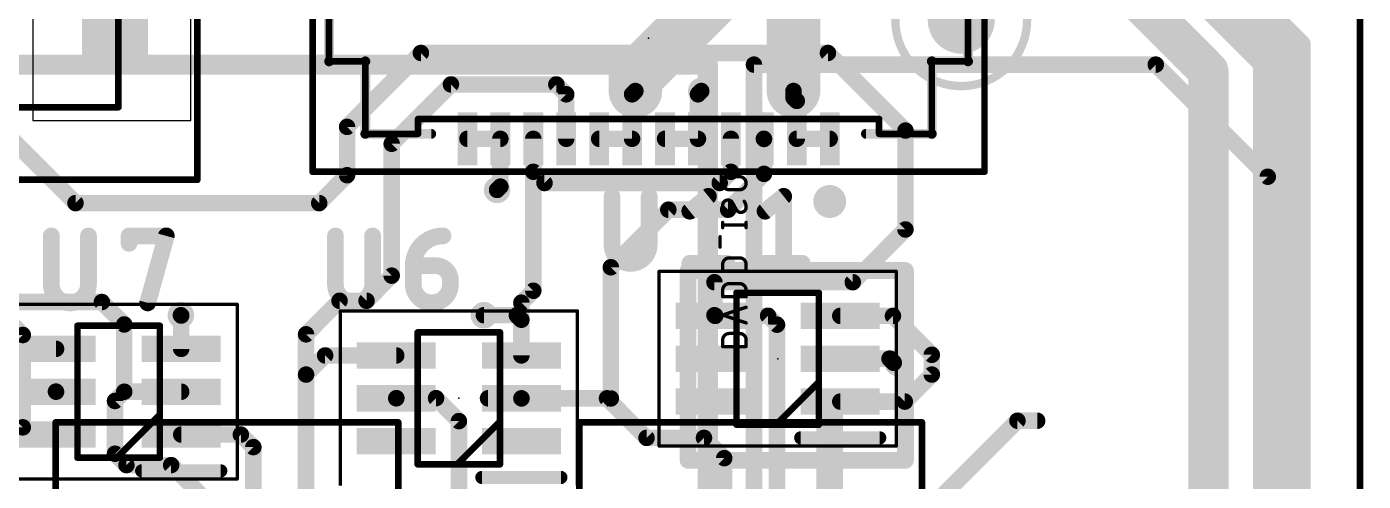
# Model space of a CAD drawing. Extents: x -4.1 to 63.7, y 1.1 to 51.7.
# Drawn here: x 19.76 to 40.05, y 27.48 to 34.37 of the extents above; entities that cross this region are included whole.
import ezdxf

# ---------------------------------------------------------------- set-up
doc = ezdxf.new("R2010")
doc.units = 0
for name, color, linetype in [('1', 12, 'CONTINUOUS'), ('15', 30, 'CONTINUOUS'), ('16', 132, 'CONTINUOUS'), ('18', 110, 'CONTINUOUS'), ('2', 41, 'CONTINUOUS'), ('20', 141, 'CONTINUOUS'), ('21', 253, 'CONTINUOUS'), ('23', 53, 'CONTINUOUS'), ('25', 253, 'CONTINUOUS'), ('26', 253, 'CONTINUOUS'), ('39', 12, 'CONTINUOUS'), ('42', 132, 'CONTINUOUS'), ('51', 253, 'CONTINUOUS')]:
    doc.layers.add(name, color=color, linetype=linetype)

# ---------------------------------------------------------------- blocks, each defined once
blk = doc.blocks.new('PIE')
at = {"const_width": 0.5}
blk.add_lwpolyline([(0, -0.25, 1), (0, 0.25, 1), (0, -0.25)], format="xyb", dxfattribs=at)
blk = doc.blocks.new('RECT')
blk.add_solid([(-0.5, -0.5), (0.5, -0.5), (-0.5, 0.5), (0.5, 0.5)])
blk = doc.blocks.new('ROUNDV')
at = {"const_width": 0.5}
blk.add_lwpolyline([(0, -0.25, 1), (0, 0.25, 1), (0, -0.25)], format="xyb", dxfattribs=at)

msp = doc.modelspace()

# ---------------------------------------------------------------- linework, layer by layer
at = {"layer": '1'}
for p, q in [((19.85, 36.004), (19.85, 32.954)), ((22.25, 32.954), (22.25, 35.154)), ((19.85, 32.954), (22.25, 32.954))]:
    msp.add_line(p, q, dxfattribs=at)
for points, const_width in [([(39.1, 34.1071), (34.3071, 38.9)], 0.3048), ([(38.6, 33.8), (34, 38.4)], 0.3048), ([(37.7, 33.7), (33.7, 37.7)], 0.6096), ([(24.623, 32.8562), (25.7438, 33.977)], 0.25), ([(25.7438, 33.977), (31.923, 33.977)], 0.25), ([(31.923, 33.977), (33.1, 32.8)], 0.25), ([(39.1, 14.8929), (39.1, 34.1071)], 0.3048), ([(37.7, 16.2), (37.7, 33.7)], 0.6096), ([(38.6, 15.2), (38.6, 33.8)], 0.3048), ([(26.2, 33.5), (25.3, 32.6)], 0.25), ([(27.8, 33.5), (26.2, 33.5)], 0.25), ([(27.95, 33.35), (27.8, 33.5)], 0.25), ([(28.95, 33.35), (29, 33.4)], 0.25), ([(29.95, 33.35), (30, 33.4)], 0.25), ([(31.4, 33.3), (31.4, 33.4)], 0.25), ([(18.9, 33.3), (20.5, 31.7)], 0.25), ([(27.95, 32.675), (27.95, 33.35)], 0.25), ([(28.95, 32.675), (28.95, 33.35)], 0.25), ([(29.95, 32.675), (29.95, 33.35)], 0.25), ([(31.45, 33.25), (31.4, 33.3)], 0.25), ([(31.45, 32.675), (31.45, 33.25)], 0.25), ([(24.623, 32.123), (24.623, 32.8562)], 0.25), ([(33.1, 32.8), (33.1, 31.3)], 0.25), ([(25.3, 32.6), (25.3, 30.6)], 0.25), ([(26.95, 32.675), (26.45, 32.675)], 0.25), ([(26.95, 32.675), (26.95, 31.95)], 0.25), ([(27.45, 32.675), (27.45, 32.175)], 0.25), ([(27.45, 32.675), (27.45, 30.371)], 0.25), ([(28.95, 32.675), (28.45, 32.675)], 0.25), ([(29.95, 32.675), (29.45, 32.675)], 0.25), ([(30.45, 32.675), (30.45, 32.175)], 0.25), ([(30.95, 32.675), (30.952, 32.673)], 0.25), ([(30.952, 32.673), (30.952, 32.1438)], 0.25), ([(31.95, 32.675), (31.45, 32.675)], 0.25), ([(27.6198, 32.0052), (27.45, 32.175)], 0.25), ([(30.45, 32.175), (30.2802, 32.0052)], 0.25), ([(30.952, 32.1438), (30.4082, 31.6)], 0.25), ([(24.2, 31.7), (24.623, 32.123)], 0.25), ([(26.95, 31.95), (26.9, 31.9)], 0.25), ([(30.2802, 32.0052), (27.6198, 32.0052)], 0.25), ([(20.5, 31.7), (24.2, 31.7)], 0.25), ([(29.5, 31.6), (28.627, 30.727)], 0.25), ([(30.4082, 31.6), (29.5, 31.6)], 0.25), ([(33.1, 31.3), (32.3, 30.5)], 0.25), ([(28.627, 30.727), (28.627, 28.738)], 0.25), ([(25.3, 30.6), (24.919, 30.219)], 0.25), ([(27.45, 30.371), (27.269, 30.19)], 0.25), ([(30.2, 30.5), (30.2, 30)], 0.25), ([(32.3, 30.5), (30.2, 30.5)], 0.25), ([(18.5, 30.2), (20.9, 30.2)], 0.25), ([(20.9, 30.2), (21.24, 29.86)], 0.25), ([(24.5085, 30.219), (24, 29.7105)], 0.25), ([(24.919, 30.219), (24.5085, 30.219)], 0.25), ([(27.269, 30.19), (27.269, 29.39)], 0.25), ([(22.105, 29.995), (22.1, 30)], 0.25), ([(22.105, 29.49), (22.105, 29.995)], 0.25), ([(26.7, 30), (27.2, 30)], 0.25), ([(27.269, 29.931), (27.2, 30)], 0.25), ([(27.269, 29.931), (27.269, 29.39)], 0.25), ([(30.21, 29.99), (30.2, 30)], 0.25), ([(30.21, 29.99), (30.212, 29.992)], 0.25), ([(31.0144, 29.992), (30.212, 29.992)], 0.25), ([(31.0144, 29.992), (31.15, 29.8564)], 0.25), ([(32.11, 29.99), (32.91, 29.99)], 0.25), ([(32.91, 29.99), (33.5, 29.4)], 0.25), ([(21.24, 29.86), (21.24, 28.84)], 0.25), ([(24, 29.7105), (24, 29.1)], 0.25), ([(31.15, 29.8564), (31.15, 26.9)], 0.25), ([(20.205, 29.49), (18.8, 29.49)], 0.25), ([(24.29, 29.39), (24, 29.1)], 0.25), ([(25.369, 29.39), (24.29, 29.39)], 0.25), ([(32.11, 29.34), (32.86, 29.34)], 0.254), ([(32.86, 29.34), (32.9205, 29.2795)], 0.254), ([(33.5, 29.4), (33.5, 29.1)], 0.25), ([(24, 29.1), (24, 26.9)], 0.25), ([(32.9205, 29.2795), (32.9795, 29.2795)], 0.254), ([(33.5, 29.1), (33.09, 28.69)], 0.25), ([(20.203, 28.842), (19.6006, 28.842)], 0.25), ([(20.205, 28.84), (20.203, 28.842)], 0.25), ([(21.24, 28.84), (21.1, 28.7)], 0.25), ([(21.1, 28.7), (21.1, 27.9)], 0.25), ([(22.105, 28.84), (21.24, 28.84)], 0.25), ([(25.369, 28.74), (25.371, 28.742)], 0.25), ([(25.371, 28.742), (25.9734, 28.742)], 0.25), ([(25.9734, 28.742), (26.321, 28.3944)], 0.25), ([(27.269, 28.74), (26.7626, 28.74)], 0.25), ([(27.269, 28.74), (27.271, 28.738)], 0.25), ([(27.269, 28.74), (28.569, 28.74)], 0.25), ([(28.627, 28.738), (27.271, 28.738)], 0.25), ([(29.169, 28.14), (28.569, 28.74)], 0.25), ([(31.95, 26.9), (31.95, 28.69)], 0.4064), ([(31.95, 28.69), (32.11, 28.69)], 0.4064), ([(33.09, 28.69), (32.11, 28.69)], 0.25), ([(26.321, 28.3944), (26.321, 27.1816)], 0.25), ([(33.1, 26.7), (34.8, 28.4)], 0.25), ([(34.8, 28.4), (35.1, 28.4)], 0.25), ([(22.105, 28.19), (23.01, 28.19)], 0.25), ([(23.01, 28.19), (23.2, 28)], 0.25), ([(30.0414, 28.14), (29.169, 28.14)], 0.25), ([(30.0414, 28.14), (30.349, 27.8324)], 0.25), ([(21.1, 27.9), (21.273, 27.727)], 0.25), ([(23.2, 28), (23.2, 26.9)], 0.25), ([(21.273, 27.727), (21.952, 27.727)], 0.25), ([(22.4, 27.279), (21.952, 27.727)], 0.25), ([(30.349, 27.8324), (30.349, 26.899)], 0.25)]:
    msp.add_lwpolyline(points, dxfattribs=dict(at, const_width=const_width))
for points, const_width in [([(25.7438, 34.0395, 1), (25.7438, 33.9145)], 0.125), ([(25.788, 33.9328, 1), (25.6996, 34.0212)], 0.125), ([(31.9672, 34.0212, 1), (31.8788, 33.9328)], 0.125), ([(31.923, 33.9145, 1), (31.923, 34.0395)], 0.125), ([(39.1762, 34.1071, 1), (39.0238, 34.1071)], 0.1524), ([(39.0461, 34.0532, 1), (39.1539, 34.161)], 0.1524), ([(37.8524, 33.7, 1), (37.5476, 33.7)], 0.3048), ([(37.5922, 33.5922, 1), (37.8078, 33.8078)], 0.3048), ([(38.6762, 33.8, 1), (38.5238, 33.8)], 0.1524), ([(38.5461, 33.7461, 1), (38.6539, 33.8539)], 0.1524), ([(26.2, 33.5625, 1), (26.2, 33.4375)], 0.125), ([(26.2442, 33.4558, 1), (26.1558, 33.5442)], 0.125), ([(27.8442, 33.5442, 1), (27.7558, 33.4558)], 0.125), ([(27.8, 33.4375, 1), (27.8, 33.5625)], 0.125), ([(29.0442, 33.3558, 1), (28.9558, 33.4442)], 0.125), ([(30.0442, 33.3558, 1), (29.9558, 33.4442)], 0.125), ([(31.4625, 33.4, 1), (31.3375, 33.4)], 0.125), ([(28.0125, 33.35, 1), (27.8875, 33.35)], 0.125), ([(27.9058, 33.3058, 1), (27.9942, 33.3942)], 0.125), ([(29.0125, 33.35, 1), (28.8875, 33.35)], 0.125), ([(28.9058, 33.3942, 1), (28.9942, 33.3058)], 0.125), ([(30.0125, 33.35, 1), (29.8875, 33.35)], 0.125), ([(29.9058, 33.3942, 1), (29.9942, 33.3058)], 0.125), ([(31.4442, 33.3442, 1), (31.3558, 33.2558)], 0.125), ([(31.3375, 33.3, 1), (31.4625, 33.3)], 0.125), ([(31.5125, 33.25, 1), (31.3875, 33.25)], 0.125), ([(31.4058, 33.2058, 1), (31.4942, 33.2942)], 0.125), ([(24.6855, 32.8562, 1), (24.5605, 32.8562)], 0.125), ([(24.5788, 32.9004, 1), (24.6672, 32.812)], 0.125), ([(33.1625, 32.8, 1), (33.0375, 32.8)], 0.125), ([(33.0558, 32.7558, 1), (33.1442, 32.8442)], 0.125), ([(25.3625, 32.6, 1), (25.2375, 32.6)], 0.125), ([(25.2558, 32.6442, 1), (25.3442, 32.5558)], 0.125), ([(26.45, 32.7375, 1), (26.45, 32.6125)], 0.125), ([(27.0125, 32.675, 1), (26.8875, 32.675)], 0.125), ([(26.95, 32.6125, 1), (26.95, 32.7375)], 0.125), ([(27.5125, 32.675, 1), (27.3875, 32.675)], 0.125), ([(27.5125, 32.675, 1), (27.3875, 32.675)], 0.125), ([(27.8875, 32.675, 1), (28.0125, 32.675)], 0.125), ([(28.45, 32.7375, 1), (28.45, 32.6125)], 0.125), ([(28.8875, 32.675, 1), (29.0125, 32.675)], 0.125), ([(28.95, 32.6125, 1), (28.95, 32.7375)], 0.125), ([(29.45, 32.7375, 1), (29.45, 32.6125)], 0.125), ([(29.8875, 32.675, 1), (30.0125, 32.675)], 0.125), ([(29.95, 32.6125, 1), (29.95, 32.7375)], 0.125), ([(30.5125, 32.675, 1), (30.3875, 32.675)], 0.125), ([(30.9942, 32.7192, 1), (30.9058, 32.6308)], 0.125), ([(31.0145, 32.673, 1), (30.8895, 32.673)], 0.125), ([(30.9078, 32.6288, 1), (30.9962, 32.7172)], 0.125), ([(31.45, 32.7375, 1), (31.45, 32.6125)], 0.125), ([(31.3875, 32.675, 1), (31.5125, 32.675)], 0.125), ([(31.95, 32.6125, 1), (31.95, 32.7375)], 0.125), ([(27.4942, 32.2192, 1), (27.4058, 32.1308)], 0.125), ([(30.4942, 32.1308, 1), (30.4058, 32.2192)], 0.125), ([(30.9962, 32.0996, 1), (30.9078, 32.188)], 0.125), ([(24.5605, 32.123, 1), (24.6855, 32.123)], 0.125), ([(24.6672, 32.0788, 1), (24.5788, 32.1672)], 0.125), ([(26.9942, 31.9058, 1), (26.9058, 31.9942)], 0.125), ([(27.3875, 32.175, 1), (27.5125, 32.175)], 0.125), ([(27.6198, 32.0677, 1), (27.6198, 31.9427)], 0.125), ([(27.5756, 31.961, 1), (27.664, 32.0494)], 0.125), ([(30.236, 32.0494, 1), (30.3244, 31.961)], 0.125), ([(30.2802, 31.9427, 1), (30.2802, 32.0677)], 0.125), ([(30.3875, 32.175, 1), (30.5125, 32.175)], 0.125), ([(30.8895, 32.1438, 1), (31.0145, 32.1438)], 0.125), ([(26.8558, 31.9442, 1), (26.9442, 31.8558)], 0.125), ([(26.8875, 31.95, 1), (27.0125, 31.95)], 0.125), ([(20.5, 31.7625, 1), (20.5, 31.6375)], 0.125), ([(20.4558, 31.6558, 1), (20.5442, 31.7442)], 0.125), ([(24.1558, 31.7442, 1), (24.2442, 31.6558)], 0.125), ([(24.2, 31.6375, 1), (24.2, 31.7625)], 0.125), ([(29.5, 31.6625, 1), (29.5, 31.5375)], 0.125), ([(29.5442, 31.5558, 1), (29.4558, 31.6442)], 0.125), ([(30.364, 31.6442, 1), (30.4524, 31.5558)], 0.125), ([(30.4082, 31.5375, 1), (30.4082, 31.6625)], 0.125), ([(33.0375, 31.3, 1), (33.1625, 31.3)], 0.125), ([(33.1442, 31.2558, 1), (33.0558, 31.3442)], 0.125), ([(28.6895, 30.727, 1), (28.5645, 30.727)], 0.125), ([(25.2375, 30.6, 1), (25.3625, 30.6)], 0.125), ([(25.3442, 30.5558, 1), (25.2558, 30.6442)], 0.125), ([(28.5828, 30.7712, 1), (28.6712, 30.6828)], 0.125), ([(27.4942, 30.3268, 1), (27.4058, 30.4152)], 0.125), ([(30.2625, 30.5, 1), (30.1375, 30.5)], 0.125), ([(30.2, 30.5625, 1), (30.2, 30.4375)], 0.125), ([(32.2558, 30.5442, 1), (32.3442, 30.4558)], 0.125), ([(32.3, 30.4375, 1), (32.3, 30.5625)], 0.125), ([(20.9442, 30.2442, 1), (20.8558, 30.1558)], 0.125), ([(20.9, 30.1375, 1), (20.9, 30.2625)], 0.125), ([(24.5085, 30.2815, 1), (24.5085, 30.1565)], 0.125), ([(24.5527, 30.1748, 1), (24.4643, 30.2632)], 0.125), ([(24.8748, 30.2632, 1), (24.9632, 30.1748)], 0.125), ([(24.919, 30.1565, 1), (24.919, 30.2815)], 0.125), ([(27.3315, 30.19, 1), (27.2065, 30.19)], 0.125), ([(27.2248, 30.2342, 1), (27.3132, 30.1458)], 0.125), ([(27.3875, 30.371, 1), (27.5125, 30.371)], 0.125), ([(22.1442, 30.0442, 1), (22.0558, 29.9558)], 0.125), ([(22.1675, 29.995, 1), (22.0425, 29.995)], 0.125), ([(22.0608, 29.9508, 1), (22.1492, 30.0392)], 0.125), ([(26.7, 30.0625, 1), (26.7, 29.9375)], 0.125), ([(27.2442, 30.0442, 1), (27.1558, 29.9558)], 0.125), ([(27.2, 29.9375, 1), (27.2, 30.0625)], 0.125), ([(27.3315, 29.931, 1), (27.2065, 29.931)], 0.125), ([(27.2248, 29.8868, 1), (27.3132, 29.9752)], 0.125), ([(30.2442, 30.0442, 1), (30.1558, 29.9558)], 0.125), ([(30.1375, 30, 1), (30.2625, 30)], 0.125), ([(30.1658, 30.0342, 1), (30.2542, 29.9458)], 0.125), ([(30.212, 30.0545, 1), (30.212, 29.9295)], 0.125), ([(30.1658, 29.9458, 1), (30.2542, 30.0342)], 0.125), ([(30.2562, 29.9478, 1), (30.1678, 30.0362)], 0.125), ([(31.0586, 30.0362, 1), (30.9702, 29.9478)], 0.125), ([(31.0144, 29.9295, 1), (31.0144, 30.0545)], 0.125), ([(32.11, 30.0525, 1), (32.11, 29.9275)], 0.125), ([(32.9542, 30.0342, 1), (32.8658, 29.9458)], 0.125), ([(32.91, 29.9275, 1), (32.91, 30.0525)], 0.125), ([(21.3025, 29.86, 1), (21.1775, 29.86)], 0.125), ([(21.1958, 29.8158, 1), (21.2842, 29.9042)], 0.125), ([(24.0625, 29.7105, 1), (23.9375, 29.7105)], 0.125), ([(31.2125, 29.8564, 1), (31.0875, 29.8564)], 0.125), ([(31.1058, 29.8122, 1), (31.1942, 29.9006)], 0.125), ([(23.9558, 29.7547, 1), (24.0442, 29.6663)], 0.125), ([(20.205, 29.4275, 1), (20.205, 29.5525)], 0.125), ([(22.0425, 29.49, 1), (22.1675, 29.49)], 0.125), ([(24.29, 29.4525, 1), (24.29, 29.3275)], 0.125), ([(24.3342, 29.3458, 1), (24.2458, 29.4342)], 0.125), ([(25.369, 29.3275, 1), (25.369, 29.4525)], 0.125), ([(27.2065, 29.39, 1), (27.3315, 29.39)], 0.125), ([(27.2065, 29.39, 1), (27.3315, 29.39)], 0.125), ([(32.11, 29.4035, 1), (32.11, 29.2765)], 0.127), ([(32.9049, 29.3849, 1), (32.8151, 29.2951)], 0.127), ([(32.86, 29.2765, 1), (32.86, 29.4035)], 0.127), ([(33.5625, 29.4, 1), (33.4375, 29.4)], 0.125), ([(33.4558, 29.3558, 1), (33.5442, 29.4442)], 0.125), ([(24.0625, 29.1, 1), (23.9375, 29.1)], 0.125), ([(32.9205, 29.343, 1), (32.9205, 29.216)], 0.127), ([(32.8756, 29.2346, 1), (32.9654, 29.3244)], 0.127), ([(32.9795, 29.216, 1), (32.9795, 29.343)], 0.127), ([(33.5442, 29.0558, 1), (33.4558, 29.1442)], 0.125), ([(23.9558, 29.1442, 1), (24.0442, 29.0558)], 0.125), ([(23.9375, 29.1, 1), (24.0625, 29.1)], 0.125), ([(33.4375, 29.1, 1), (33.5625, 29.1)], 0.125), ([(20.2472, 28.8862, 1), (20.1588, 28.7978)], 0.125), ([(20.1608, 28.7958, 1), (20.2492, 28.8842)], 0.125), ([(20.203, 28.7795, 1), (20.203, 28.9045)], 0.125), ([(21.1625, 28.7, 1), (21.0375, 28.7)], 0.125), ([(21.24, 28.9025, 1), (21.24, 28.7775)], 0.125), ([(21.1775, 28.84, 1), (21.3025, 28.84)], 0.125), ([(21.2842, 28.7958, 1), (21.1958, 28.8842)], 0.125), ([(22.105, 28.7775, 1), (22.105, 28.9025)], 0.125), ([(25.3248, 28.7842, 1), (25.4132, 28.6958)], 0.125), ([(25.371, 28.8045, 1), (25.371, 28.6795)], 0.125), ([(25.4152, 28.6978, 1), (25.3268, 28.7862)], 0.125), ([(26.0176, 28.7862, 1), (25.9292, 28.6978)], 0.125), ([(25.9734, 28.6795, 1), (25.9734, 28.8045)], 0.125), ([(26.7626, 28.8025, 1), (26.7626, 28.6775)], 0.125), ([(27.3132, 28.7842, 1), (27.2248, 28.6958)], 0.125), ([(27.269, 28.8025, 1), (27.269, 28.6775)], 0.125), ([(27.271, 28.8005, 1), (27.271, 28.6755)], 0.125), ([(27.2268, 28.6938, 1), (27.3152, 28.7822)], 0.125), ([(27.269, 28.6775, 1), (27.269, 28.8025)], 0.125), ([(28.6132, 28.7842, 1), (28.5248, 28.6958)], 0.125), ([(28.569, 28.6775, 1), (28.569, 28.8025)], 0.125), ([(28.627, 28.6755, 1), (28.627, 28.8005)], 0.125), ([(32.0516, 28.69, 1), (31.8484, 28.69)], 0.2032), ([(31.95, 28.7916, 1), (31.95, 28.5884)], 0.2032), ([(32.11, 28.7525, 1), (32.11, 28.6275)], 0.125), ([(32.11, 28.5884, 1), (32.11, 28.7916)], 0.2032), ([(33.09, 28.6275, 1), (33.09, 28.7525)], 0.125), ([(21.0558, 28.7442, 1), (21.1442, 28.6558)], 0.125), ([(28.5645, 28.738, 1), (28.6895, 28.738)], 0.125), ([(33.0458, 28.7342, 1), (33.1342, 28.6458)], 0.125), ([(26.3835, 28.3944, 1), (26.2585, 28.3944)], 0.125), ([(26.2768, 28.3502, 1), (26.3652, 28.4386)], 0.125), ([(34.8, 28.4625, 1), (34.8, 28.3375)], 0.125), ([(34.8442, 28.3558, 1), (34.7558, 28.4442)], 0.125), ([(35.1, 28.3375, 1), (35.1, 28.4625)], 0.125), ([(22.105, 28.2525, 1), (22.105, 28.1275)], 0.125), ([(23.0542, 28.2342, 1), (22.9658, 28.1458)], 0.125), ([(23.01, 28.1275, 1), (23.01, 28.2525)], 0.125), ([(29.169, 28.2025, 1), (29.169, 28.0775)], 0.125), ([(29.1248, 28.0958, 1), (29.2132, 28.1842)], 0.125), ([(30.0856, 28.1842, 1), (29.9972, 28.0958)], 0.125), ([(30.0414, 28.0775, 1), (30.0414, 28.2025)], 0.125), ([(21.1442, 27.9442, 1), (21.0558, 27.8558)], 0.125), ([(23.2625, 28, 1), (23.1375, 28)], 0.125), ([(23.1558, 27.9558, 1), (23.2442, 28.0442)], 0.125), ([(21.0375, 27.9, 1), (21.1625, 27.9)], 0.125), ([(21.273, 27.7895, 1), (21.273, 27.6645)], 0.125), ([(21.2288, 27.6828, 1), (21.3172, 27.7712)], 0.125), ([(21.9962, 27.7712, 1), (21.9078, 27.6828)], 0.125), ([(21.952, 27.6645, 1), (21.952, 27.7895)], 0.125), ([(30.4115, 27.8324, 1), (30.2865, 27.8324)], 0.125), ([(30.3048, 27.7882, 1), (30.3932, 27.8766)], 0.125)]:
    msp.add_lwpolyline(points, format="xyb", dxfattribs=dict(at, const_width=const_width))
at = {"layer": '15'}
for points, const_width in [([(4.3678, 33.8), (30.1, 33.8)], 0.3048), ([(30.1, 33.8), (30.1, 22)], 0.3048), ([(30.8, 22.1), (30.8, 33.8)], 0.25), ([(30.8, 33.8), (36.9, 33.8)], 0.25), ([(36.9, 33.8), (38.6, 32.1)], 0.25), ([(38.6, 32.1), (38.6, 25.8)], 0.25), ([(29.8, 30.6778), (33.1, 30.6778)], 0.254), ([(29.8, 27.8), (29.8, 30.6778)], 0.254), ([(33.1, 30.6778), (33.1, 27.8)], 0.254), ([(33.1, 27.8), (29.8, 27.8)], 0.254)]:
    msp.add_lwpolyline(points, dxfattribs=dict(at, const_width=const_width))
for points, const_width in [([(30.1762, 33.8, 1), (30.0238, 33.8)], 0.1524), ([(30.1, 33.7238, 1), (30.1, 33.8762)], 0.1524), ([(30.8625, 33.8, 1), (30.7375, 33.8)], 0.125), ([(30.8, 33.8625, 1), (30.8, 33.7375)], 0.125), ([(36.9442, 33.8442, 1), (36.8558, 33.7558)], 0.125), ([(36.9, 33.7375, 1), (36.9, 33.8625)], 0.125), ([(38.6625, 32.1, 1), (38.5375, 32.1)], 0.125), ([(38.5558, 32.0558, 1), (38.6442, 32.1442)], 0.125), ([(29.8, 30.7413, 1), (29.8, 30.6143)], 0.127), ([(29.8635, 30.6778, 1), (29.7365, 30.6778)], 0.127), ([(33.1635, 30.6778, 1), (33.0365, 30.6778)], 0.127), ([(33.1, 30.6143, 1), (33.1, 30.7413)], 0.127), ([(29.8, 27.8635, 1), (29.8, 27.7365)], 0.127), ([(29.7365, 27.8, 1), (29.8635, 27.8)], 0.127), ([(33.0365, 27.8, 1), (33.1635, 27.8)], 0.127), ([(33.1, 27.7365, 1), (33.1, 27.8635)], 0.127)]:
    msp.add_lwpolyline(points, format="xyb", dxfattribs=dict(at, const_width=const_width))
at = {"layer": '16'}
for points, const_width in [([(38.8, 33.9), (34.1, 38.6)], 0.8128), ([(29, 33.6), (30.3, 34.9)], 0.8128), ([(31.4, 34.9), (31.4, 33.4)], 0.8128), ([(38.8, 14.8), (38.8, 33.9)], 0.8128), ([(29, 33.4), (29, 33.6)], 0.8128), ([(19.7, 29.7), (18.6, 30.8)], 0.25), ([(19.7, 28.3), (19.7, 29.7)], 0.25), ([(18.9, 27.5), (19.7, 28.3)], 0.25)]:
    msp.add_lwpolyline(points, dxfattribs=dict(at, const_width=const_width))
for points, const_width in [([(39.0032, 33.9, 1), (38.5968, 33.9)], 0.4064), ([(38.6563, 33.7563, 1), (38.9437, 34.0437)], 0.4064), ([(29.2032, 33.6, 1), (28.7968, 33.6)], 0.4064), ([(28.8563, 33.7437, 1), (29.1437, 33.4563)], 0.4064), ([(28.7968, 33.4, 1), (29.2032, 33.4)], 0.4064), ([(31.1968, 33.4, 1), (31.6032, 33.4)], 0.4064), ([(19.7625, 29.7, 1), (19.6375, 29.7)], 0.125), ([(19.6558, 29.6558, 1), (19.7442, 29.7442)], 0.125), ([(19.7442, 28.2558, 1), (19.6558, 28.3442)], 0.125), ([(19.6375, 28.3, 1), (19.7625, 28.3)], 0.125)]:
    msp.add_lwpolyline(points, format="xyb", dxfattribs=dict(at, const_width=const_width))
at = {"layer": '2', "const_width": 0.25}
msp.add_lwpolyline([(38.5, 36), (38.5, 14.4)], dxfattribs=at)
at = {"layer": '20', "const_width": 0.1}
msp.add_lwpolyline([(40, 2.2), (40, 39.3)], dxfattribs=at)
at = {"layer": '21'}
for points, const_width in [([(24.35, 34.575), (24.35, 33.85)], 0.15), ([(34.05, 34.575), (34.05, 33.85)], 0.15), ([(24.9, 33.85), (24.35, 33.85)], 0.15), ([(24.9, 33.85), (24.9, 32.75)], 0.15), ([(34.05, 33.85), (33.5, 33.85)], 0.15), ([(33.5, 33.85), (33.5, 32.75)], 0.15), ([(25.9, 32.75), (24.9, 32.75)], 0.15), ([(33.5, 32.75), (32.5, 32.75)], 0.15), ([(32.71, 28.14), (31.51, 28.14)], 0.2), ([(22.705, 27.64), (21.505, 27.64)], 0.2), ([(27.869, 27.54), (26.669, 27.54)], 0.2)]:
    msp.add_lwpolyline(points, dxfattribs=dict(at, const_width=const_width))
for points, const_width in [([(24.35, 33.8875, 1), (24.35, 33.8125)], 0.075), ([(24.3125, 33.85, 1), (24.3875, 33.85)], 0.075), ([(24.9375, 33.85, 1), (24.8625, 33.85)], 0.075), ([(24.9, 33.8125, 1), (24.9, 33.8875)], 0.075), ([(33.5, 33.8875, 1), (33.5, 33.8125)], 0.075), ([(33.5375, 33.85, 1), (33.4625, 33.85)], 0.075), ([(34.0125, 33.85, 1), (34.0875, 33.85)], 0.075), ([(34.05, 33.8125, 1), (34.05, 33.8875)], 0.075), ([(24.9, 32.7875, 1), (24.9, 32.7125)], 0.075), ([(24.8625, 32.75, 1), (24.9375, 32.75)], 0.075), ([(25.9, 32.7125, 1), (25.9, 32.7875)], 0.075), ([(32.5, 32.7875, 1), (32.5, 32.7125)], 0.075), ([(33.4625, 32.75, 1), (33.5375, 32.75)], 0.075), ([(33.5, 32.7125, 1), (33.5, 32.7875)], 0.075), ([(31.95, 31.6, 1), (31.95, 31.85, 1), (31.95, 31.6)], 0.25), ([(31.51, 28.19, 1), (31.51, 28.09)], 0.1), ([(32.71, 28.09, 1), (32.71, 28.19)], 0.1), ([(21.505, 27.69, 1), (21.505, 27.59)], 0.1), ([(22.705, 27.59, 1), (22.705, 27.69)], 0.1), ([(26.669, 27.59, 1), (26.669, 27.49)], 0.1), ([(27.869, 27.49, 1), (27.869, 27.59)], 0.1)]:
    msp.add_lwpolyline(points, format="xyb", dxfattribs=dict(at, const_width=const_width))
at = {"layer": '23'}
for p in [(29.2, 34.2), (31.16, 29.34), (21.155, 28.84), (26.319, 28.74)]:
    msp.add_point(p, dxfattribs=at)
at = {"layer": '25', "const_width": 0.254}
for points in [[(28.6445, 31.803), (28.6445, 31.0692)], [(29.2089, 31.0692), (29.2089, 31.803)], [(29.8256, 31.5772), (30.1078, 31.803)], [(30.1078, 31.803), (30.1078, 30.787)], [(30.9686, 31.5772), (31.2508, 31.803)], [(31.2508, 31.803), (31.2508, 30.787)], [(20.1325, 31.203), (20.1325, 30.4692)], [(20.6969, 30.4692), (20.6969, 31.203)], [(21.3136, 31.0901), (21.3136, 31.203)], [(21.3136, 31.203), (21.878, 31.203)], [(21.878, 31.203), (21.5958, 30.187)], [(24.4465, 31.203), (24.4465, 30.4692)], [(25.0109, 30.4692), (25.0109, 31.203)], [(25.6276, 30.7514), (25.9662, 30.7514)], [(25.6276, 30.4692), (25.6276, 30.7514)], [(29.8256, 30.787), (30.39, 30.787)], [(30.9686, 30.787), (31.533, 30.787)], [(26.192, 30.5257), (26.192, 30.4692)]]:
    msp.add_lwpolyline(points, dxfattribs=at)
at = {"layer": '25'}
for points, const_width in [([(28.708, 31.803, 1), (28.581, 31.803)], 0.127), ([(29.2724, 31.803, 1), (29.1454, 31.803)], 0.127), ([(30.1713, 31.803, 1), (30.0443, 31.803)], 0.127), ([(30.1474, 31.7534, 1), (30.0681, 31.8526)], 0.127), ([(31.3143, 31.803, 1), (31.1873, 31.803)], 0.127), ([(31.2904, 31.7534, 1), (31.2111, 31.8526)], 0.127), ([(29.7859, 31.6268, 1), (29.8652, 31.5276)], 0.127), ([(30.9289, 31.6268, 1), (31.0082, 31.5276)], 0.127), ([(20.196, 31.203, 1), (20.069, 31.203)], 0.127), ([(20.7604, 31.203, 1), (20.6334, 31.203)], 0.127), ([(21.3771, 31.203, 1), (21.2501, 31.203)], 0.127), ([(21.3136, 31.2665, 1), (21.3136, 31.1395)], 0.127), ([(21.9392, 31.186, 1), (21.8168, 31.22)], 0.127), ([(21.878, 31.1395, 1), (21.878, 31.2665)], 0.127), ([(24.51, 31.203, 1), (24.383, 31.203)], 0.127), ([(25.0744, 31.203, 1), (24.9474, 31.203)], 0.127), ([(26.0791, 31.203, 0.4142), (25.6276, 30.7514)], 0.254), ([(26.0791, 31.1395, 1), (26.0791, 31.2665)], 0.127), ([(21.2501, 31.0901, 1), (21.3771, 31.0901)], 0.127), ([(28.6445, 31.0692, 1), (29.2089, 31.0692)], 0.254), ([(28.708, 31.0692, 1), (28.581, 31.0692)], 0.127), ([(28.581, 31.0692, 1), (28.708, 31.0692)], 0.127), ([(29.2724, 31.0692, 1), (29.1454, 31.0692)], 0.127), ([(29.1454, 31.0692, 1), (29.2724, 31.0692)], 0.127), ([(25.6276, 30.8149, 1), (25.6276, 30.6879)], 0.127), ([(25.6911, 30.7514, 1), (25.5641, 30.7514)], 0.127), ([(26.192, 30.5257, 0.4142), (25.9662, 30.7514)], 0.254), ([(25.9662, 30.8149, 1), (25.9662, 30.6879)], 0.127), ([(25.9662, 30.6879, 1), (25.9662, 30.8149)], 0.127), ([(29.8256, 30.8505, 1), (29.8256, 30.7235)], 0.127), ([(30.0443, 30.787, 1), (30.1713, 30.787)], 0.127), ([(30.39, 30.7235, 1), (30.39, 30.8505)], 0.127), ([(30.9686, 30.8505, 1), (30.9686, 30.7235)], 0.127), ([(31.1873, 30.787, 1), (31.3143, 30.787)], 0.127), ([(31.533, 30.7235, 1), (31.533, 30.8505)], 0.127), ([(25.5641, 30.7514, 1), (25.6911, 30.7514)], 0.127), ([(26.2555, 30.5257, 1), (26.1285, 30.5257)], 0.127), ([(20.1325, 30.4692, 1), (20.6969, 30.4692)], 0.254), ([(20.196, 30.4692, 1), (20.069, 30.4692)], 0.127), ([(20.069, 30.4692, 1), (20.196, 30.4692)], 0.127), ([(20.7604, 30.4692, 1), (20.6334, 30.4692)], 0.127), ([(20.6334, 30.4692, 1), (20.7604, 30.4692)], 0.127), ([(24.4465, 30.4692, 1), (25.0109, 30.4692)], 0.254), ([(24.51, 30.4692, 1), (24.383, 30.4692)], 0.127), ([(24.383, 30.4692, 1), (24.51, 30.4692)], 0.127), ([(25.0744, 30.4692, 1), (24.9474, 30.4692)], 0.127), ([(24.9474, 30.4692, 1), (25.0744, 30.4692)], 0.127), ([(25.6276, 30.4692, 1), (26.192, 30.4692)], 0.254), ([(25.6911, 30.4692, 1), (25.5641, 30.4692)], 0.127), ([(25.5641, 30.4692, 1), (25.6911, 30.4692)], 0.127), ([(26.2555, 30.4692, 1), (26.1285, 30.4692)], 0.127), ([(26.1285, 30.5257, 1), (26.2555, 30.5257)], 0.127), ([(26.1285, 30.4692, 1), (26.2555, 30.4692)], 0.127), ([(21.5346, 30.204, 1), (21.657, 30.17)], 0.127)]:
    msp.add_lwpolyline(points, format="xyb", dxfattribs=dict(at, const_width=const_width))
at = {"layer": '26'}
for points, const_width in [([(30.4242, 32.1004, 1), (30.4242, 31.9028)], 0.0508), ([(30.4242, 32.1131, 1), (30.4242, 32.0877)], 0.0254), ([(30.4242, 32.0877, 1), (30.4242, 32.1131)], 0.0254), ([(30.5822, 31.9028, 1), (30.5822, 32.1004)], 0.0508), ([(30.5822, 32.1131, 1), (30.5822, 32.0877)], 0.0254), ([(30.5822, 32.0877, 1), (30.5822, 32.1131)], 0.0254), ([(30.4242, 31.9155, 1), (30.4242, 31.8901)], 0.0254), ([(30.4242, 31.8901, 1), (30.4242, 31.9155)], 0.0254), ([(30.5822, 31.9155, 1), (30.5822, 31.8901)], 0.0254), ([(30.5822, 31.8901, 1), (30.5822, 31.9155)], 0.0254), ([(30.4044, 31.7468, 0.4142), (30.3254, 31.6678)], 0.0508), ([(30.3254, 31.6678, 0.2), (30.3748, 31.5493)], 0.0508), ([(30.3381, 31.6678, 1), (30.3127, 31.6678)], 0.0254), ([(30.3127, 31.6678, 1), (30.3381, 31.6678)], 0.0254), ([(30.4736, 31.7073, 0.2656), (30.4044, 31.7468)], 0.0508), ([(30.4044, 31.7595, 1), (30.4044, 31.7341)], 0.0254), ([(30.4044, 31.7341, 1), (30.4044, 31.7595)], 0.0254), ([(30.4847, 31.7134, 1), (30.4624, 31.7012)], 0.0254), ([(30.4626, 31.7009, 1), (30.4845, 31.7137)], 0.0254), ([(30.602, 31.5591, 0.4142), (30.681, 31.6382)], 0.0508), ([(30.6615, 31.7347, 1), (30.6412, 31.7194)], 0.0254), ([(30.681, 31.6382, 0.1623), (30.6514, 31.7271)], 0.0508), ([(30.6937, 31.6382, 1), (30.6683, 31.6382)], 0.0254), ([(30.3658, 31.5402, 1), (30.3837, 31.5583)], 0.0254), ([(30.5438, 31.6051, 1), (30.5219, 31.5922)], 0.0254), ([(30.5328, 31.5986, 0.2656), (30.602, 31.5591)], 0.0508), ([(30.5217, 31.5926, 1), (30.544, 31.6047)], 0.0254), ([(30.602, 31.5718, 1), (30.602, 31.5464)], 0.0254), ([(30.602, 31.5464, 1), (30.602, 31.5718)], 0.0254), ([(30.6683, 31.6382, 1), (30.6937, 31.6382)], 0.0254), ([(30.3381, 31.4071, 1), (30.3127, 31.4071)], 0.0254), ([(30.3254, 31.3803, 1), (30.3254, 31.3549)], 0.0254), ([(30.3127, 31.3281, 1), (30.3381, 31.3281)], 0.0254), ([(30.6937, 31.4071, 1), (30.6683, 31.4071)], 0.0254), ([(30.6683, 31.3281, 1), (30.6937, 31.3281)], 0.0254), ([(30.681, 31.3549, 1), (30.681, 31.3803)], 0.0254), ([(30.2986, 31.1906, 1), (30.2732, 31.1906)], 0.0254), ([(30.2732, 31.0326, 1), (30.2986, 31.0326)], 0.0254), ([(30.4242, 30.869, 0.4142), (30.3254, 30.7702)], 0.0508), ([(30.4242, 30.8817, 1), (30.4242, 30.8563)], 0.0254), ([(30.4242, 30.8563, 1), (30.4242, 30.8817)], 0.0254), ([(30.681, 30.7702, 0.4142), (30.5822, 30.869)], 0.0508), ([(30.5822, 30.8817, 1), (30.5822, 30.8563)], 0.0254), ([(30.5822, 30.8563, 1), (30.5822, 30.8817)], 0.0254), ([(30.3381, 30.7702, 1), (30.3127, 30.7702)], 0.0254), ([(30.3127, 30.7702, 1), (30.3381, 30.7702)], 0.0254), ([(30.3254, 30.6841, 1), (30.3254, 30.6587)], 0.0254), ([(30.3127, 30.6714, 1), (30.3381, 30.6714)], 0.0254), ([(30.6937, 30.7702, 1), (30.6683, 30.7702)], 0.0254), ([(30.6683, 30.7702, 1), (30.6937, 30.7702)], 0.0254), ([(30.6683, 30.6714, 1), (30.6937, 30.6714)], 0.0254), ([(30.681, 30.6587, 1), (30.681, 30.6841)], 0.0254), ([(30.4242, 30.4789, 0.4142), (30.3254, 30.3801)], 0.0508), ([(30.4242, 30.4916, 1), (30.4242, 30.4662)], 0.0254), ([(30.4242, 30.4662, 1), (30.4242, 30.4916)], 0.0254), ([(30.681, 30.3801, 0.4142), (30.5822, 30.4789)], 0.0508), ([(30.5822, 30.4916, 1), (30.5822, 30.4662)], 0.0254), ([(30.5822, 30.4662, 1), (30.5822, 30.4916)], 0.0254), ([(30.3381, 30.3801, 1), (30.3127, 30.3801)], 0.0254), ([(30.3127, 30.3801, 1), (30.3381, 30.3801)], 0.0254), ([(30.3254, 30.294, 1), (30.3254, 30.2686)], 0.0254), ([(30.3127, 30.2813, 1), (30.3381, 30.2813)], 0.0254), ([(30.6937, 30.3801, 1), (30.6683, 30.3801)], 0.0254), ([(30.6683, 30.3801, 1), (30.6937, 30.3801)], 0.0254), ([(30.6683, 30.2813, 1), (30.6937, 30.2813)], 0.0254), ([(30.681, 30.2686, 1), (30.681, 30.294)], 0.0254), ([(30.685, 30.1086, 1), (30.677, 30.1327)], 0.0254), ([(30.3294, 30.0142, 1), (30.3214, 29.9901)], 0.0254), ([(30.3214, 30.0142, 1), (30.3294, 29.9901)], 0.0254), ([(30.677, 29.8715, 1), (30.685, 29.8956)], 0.0254), ([(30.4242, 29.723, 0.4142), (30.3254, 29.6242)], 0.0508), ([(30.3381, 29.6242, 1), (30.3127, 29.6242)], 0.0254), ([(30.3127, 29.6242, 1), (30.3381, 29.6242)], 0.0254), ([(30.4242, 29.7357, 1), (30.4242, 29.7103)], 0.0254), ([(30.4242, 29.7103, 1), (30.4242, 29.7357)], 0.0254), ([(30.681, 29.6242, 0.4142), (30.5822, 29.723)], 0.0508), ([(30.5822, 29.7357, 1), (30.5822, 29.7103)], 0.0254), ([(30.5822, 29.7103, 1), (30.5822, 29.7357)], 0.0254), ([(30.6937, 29.6242, 1), (30.6683, 29.6242)], 0.0254), ([(30.6683, 29.6242, 1), (30.6937, 29.6242)], 0.0254), ([(30.3254, 29.5381, 1), (30.3254, 29.5127)], 0.0254), ([(30.3127, 29.5254, 1), (30.3381, 29.5254)], 0.0254), ([(30.6683, 29.5254, 1), (30.6937, 29.5254)], 0.0254), ([(30.681, 29.5127, 1), (30.681, 29.5381)], 0.0254)]:
    msp.add_lwpolyline(points, format="xyb", dxfattribs=dict(at, const_width=const_width))
at = {"layer": '26', "const_width": 0.0508}
for points in [[(30.5822, 32.1004), (30.4242, 32.1004)], [(30.4242, 31.9028), (30.5822, 31.9028)], [(30.4736, 31.7073), (30.5328, 31.5986)], [(30.3254, 31.3281), (30.3254, 31.4071)], [(30.681, 31.3676), (30.3254, 31.3676)], [(30.681, 31.3281), (30.681, 31.4071)], [(30.2859, 31.0326), (30.2859, 31.1906)], [(30.5822, 30.869), (30.4242, 30.869)], [(30.3254, 30.7702), (30.3254, 30.6714)], [(30.3254, 30.6714), (30.681, 30.6714)], [(30.681, 30.6714), (30.681, 30.7702)], [(30.5822, 30.4789), (30.4242, 30.4789)], [(30.3254, 30.3801), (30.3254, 30.2813)], [(30.3254, 30.2813), (30.681, 30.2813)], [(30.681, 30.2813), (30.681, 30.3801)], [(30.3254, 30.0021), (30.681, 30.1207)], [(30.681, 29.8836), (30.3254, 30.0021)], [(30.3254, 29.6242), (30.3254, 29.5254)], [(30.5822, 29.723), (30.4242, 29.723)], [(30.681, 29.5254), (30.681, 29.6242)], [(30.3254, 29.5254), (30.681, 29.5254)]]:
    msp.add_lwpolyline(points, dxfattribs=at)
at = {"layer": '39', "const_width": 0.1}
for points in [[(22.35, 39.354), (22.35, 32.054)], [(24.1, 32.175), (24.1, 36.85)], [(34.3, 36.85), (34.3, 32.175)], [(22.35, 32.054), (3.35, 32.054)], [(34.3, 32.175), (24.1, 32.175)]]:
    msp.add_lwpolyline(points, dxfattribs=at)
at = {"layer": '39', "const_width": 0.05}
for points in [[(22.325, 32.054, 1), (22.375, 32.054)], [(22.35, 32.029, 1), (22.35, 32.079)], [(24.1, 32.2, 1), (24.1, 32.15)], [(24.075, 32.175, 1), (24.125, 32.175)], [(34.275, 32.175, 1), (34.325, 32.175)], [(34.3, 32.15, 1), (34.3, 32.2)]]:
    msp.add_lwpolyline(points, format="xyb", dxfattribs=at)
at = {"layer": '42', "const_width": 0.127}
msp.add_lwpolyline([(33.9462, 33.474, 1), (33.9462, 35.474, 1), (33.9462, 33.474)], format="xyb", dxfattribs=at)
at = {"layer": '51'}
for points, const_width in [([(21.151, 36.654), (21.151, 33.154)], 0.1), ([(24.35, 36.45), (24.35, 33.85)], 0.1), ([(34.05, 36.45), (34.05, 33.85)], 0.1), ([(24.9, 33.85), (24.35, 33.85)], 0.1), ([(24.9, 33.85), (24.9, 32.75)], 0.1), ([(33.5, 33.85), (33.5, 32.75)], 0.1), ([(34.05, 33.85), (33.5, 33.85)], 0.1), ([(21.151, 33.154), (4.55, 33.154)], 0.1), ([(32.7, 32.975), (25.7, 32.975)], 0.1), ([(25.7, 32.975), (25.7, 32.75)], 0.1), ([(32.7, 32.975), (32.7, 32.75)], 0.1), ([(25.7, 32.75), (24.9, 32.75)], 0.1), ([(33.5, 32.75), (32.7, 32.75)], 0.1), ([(29.36, 28.015), (29.36, 30.665)], 0.05), ([(29.36, 30.665), (32.96, 30.665)], 0.05), ([(32.96, 30.665), (32.96, 28.015)], 0.05), ([(30.535, 28.34), (30.535, 30.34)], 0.1), ([(30.535, 30.34), (31.785, 30.34)], 0.1), ([(31.785, 30.34), (31.785, 28.34)], 0.1), ([(19.355, 30.165), (22.955, 30.165)], 0.05), ([(22.955, 30.165), (22.955, 27.515)], 0.05), ([(24.519, 27.415), (24.519, 30.065)], 0.05), ([(24.519, 30.065), (28.119, 30.065)], 0.05), ([(28.119, 30.065), (28.119, 27.415)], 0.05), ([(20.53, 27.84), (20.53, 29.84)], 0.1), ([(20.53, 29.84), (21.78, 29.84)], 0.1), ([(21.78, 29.84), (21.78, 27.84)], 0.1), ([(25.694, 27.74), (25.694, 29.74)], 0.1), ([(25.694, 29.74), (26.944, 29.74)], 0.1), ([(26.944, 29.74), (26.944, 27.74)], 0.1), ([(31.785, 28.99), (31.135, 28.34)], 0.1), ([(20.2, 23.725), (20.2, 28.375)], 0.1), ([(20.2, 28.375), (25.4, 28.375)], 0.1), ([(21.78, 28.49), (21.13, 27.84)], 0.1), ([(25.4, 28.375), (25.4, 23.725)], 0.1), ([(26.944, 28.39), (26.294, 27.74)], 0.1), ([(28.15, 23.725), (28.15, 28.375)], 0.1), ([(28.15, 28.375), (33.35, 28.375)], 0.1), ([(33.35, 28.375), (33.35, 23.725)], 0.1), ([(31.785, 28.34), (30.535, 28.34)], 0.1), ([(32.96, 28.015), (29.36, 28.015)], 0.05), ([(21.78, 27.84), (20.53, 27.84)], 0.1), ([(26.944, 27.74), (25.694, 27.74)], 0.1), ([(22.955, 27.515), (19.355, 27.515)], 0.05)]:
    msp.add_lwpolyline(points, dxfattribs=dict(at, const_width=const_width))
for points, const_width in [([(24.35, 33.875, 1), (24.35, 33.825)], 0.05), ([(24.925, 33.85, 1), (24.875, 33.85)], 0.05), ([(24.9, 33.825, 1), (24.9, 33.875)], 0.05), ([(33.525, 33.85, 1), (33.475, 33.85)], 0.05), ([(33.5, 33.875, 1), (33.5, 33.825)], 0.05), ([(34.05, 33.825, 1), (34.05, 33.875)], 0.05), ([(24.325, 33.85, 1), (24.375, 33.85)], 0.05), ([(34.025, 33.85, 1), (34.075, 33.85)], 0.05), ([(21.126, 33.154, 1), (21.176, 33.154)], 0.05), ([(21.151, 33.129, 1), (21.151, 33.179)], 0.05), ([(25.7, 33, 1), (25.7, 32.95)], 0.05), ([(25.725, 32.975, 1), (25.675, 32.975)], 0.05), ([(32.725, 32.975, 1), (32.675, 32.975)], 0.05), ([(32.7, 32.95, 1), (32.7, 33)], 0.05), ([(24.9, 32.775, 1), (24.9, 32.725)], 0.05), ([(24.875, 32.75, 1), (24.925, 32.75)], 0.05), ([(25.675, 32.75, 1), (25.725, 32.75)], 0.05), ([(25.7, 32.725, 1), (25.7, 32.775)], 0.05), ([(32.7, 32.775, 1), (32.7, 32.725)], 0.05), ([(32.675, 32.75, 1), (32.725, 32.75)], 0.05), ([(33.475, 32.75, 1), (33.525, 32.75)], 0.05), ([(33.5, 32.725, 1), (33.5, 32.775)], 0.05), ([(29.3725, 30.665, 1), (29.3475, 30.665)], 0.025), ([(29.36, 30.6775, 1), (29.36, 30.6525)], 0.025), ([(32.9725, 30.665, 1), (32.9475, 30.665)], 0.025), ([(32.96, 30.6525, 1), (32.96, 30.6775)], 0.025), ([(30.56, 30.34, 1), (30.51, 30.34)], 0.05), ([(30.535, 30.365, 1), (30.535, 30.315)], 0.05), ([(31.81, 30.34, 1), (31.76, 30.34)], 0.05), ([(31.785, 30.315, 1), (31.785, 30.365)], 0.05), ([(22.9675, 30.165, 1), (22.9425, 30.165)], 0.025), ([(22.955, 30.1525, 1), (22.955, 30.1775)], 0.025), ([(24.5315, 30.065, 1), (24.5065, 30.065)], 0.025), ([(24.519, 30.0775, 1), (24.519, 30.0525)], 0.025), ([(28.1315, 30.065, 1), (28.1065, 30.065)], 0.025), ([(28.119, 30.0525, 1), (28.119, 30.0775)], 0.025), ([(20.555, 29.84, 1), (20.505, 29.84)], 0.05), ([(20.53, 29.865, 1), (20.53, 29.815)], 0.05), ([(21.805, 29.84, 1), (21.755, 29.84)], 0.05), ([(21.78, 29.815, 1), (21.78, 29.865)], 0.05), ([(25.719, 29.74, 1), (25.669, 29.74)], 0.05), ([(25.694, 29.765, 1), (25.694, 29.715)], 0.05), ([(26.969, 29.74, 1), (26.919, 29.74)], 0.05), ([(26.944, 29.715, 1), (26.944, 29.765)], 0.05), ([(31.8027, 28.9723, 1), (31.7673, 29.0077)], 0.05), ([(20.225, 28.375, 1), (20.175, 28.375)], 0.05), ([(20.2, 28.4, 1), (20.2, 28.35)], 0.05), ([(21.7977, 28.4723, 1), (21.7623, 28.5077)], 0.05), ([(25.425, 28.375, 1), (25.375, 28.375)], 0.05), ([(25.4, 28.35, 1), (25.4, 28.4)], 0.05), ([(26.9617, 28.3723, 1), (26.9263, 28.4077)], 0.05), ([(28.175, 28.375, 1), (28.125, 28.375)], 0.05), ([(28.15, 28.4, 1), (28.15, 28.35)], 0.05), ([(33.375, 28.375, 1), (33.325, 28.375)], 0.05), ([(33.35, 28.35, 1), (33.35, 28.4)], 0.05), ([(30.535, 28.365, 1), (30.535, 28.315)], 0.05), ([(30.51, 28.34, 1), (30.56, 28.34)], 0.05), ([(31.1173, 28.3577, 1), (31.1527, 28.3223)], 0.05), ([(31.76, 28.34, 1), (31.81, 28.34)], 0.05), ([(31.785, 28.315, 1), (31.785, 28.365)], 0.05), ([(29.36, 28.0275, 1), (29.36, 28.0025)], 0.025), ([(29.3475, 28.015, 1), (29.3725, 28.015)], 0.025), ([(32.9475, 28.015, 1), (32.9725, 28.015)], 0.025), ([(32.96, 28.0025, 1), (32.96, 28.0275)], 0.025), ([(20.53, 27.865, 1), (20.53, 27.815)], 0.05), ([(20.505, 27.84, 1), (20.555, 27.84)], 0.05), ([(21.1123, 27.8577, 1), (21.1477, 27.8223)], 0.05), ([(21.755, 27.84, 1), (21.805, 27.84)], 0.05), ([(21.78, 27.815, 1), (21.78, 27.865)], 0.05), ([(25.694, 27.765, 1), (25.694, 27.715)], 0.05), ([(25.669, 27.74, 1), (25.719, 27.74)], 0.05), ([(26.2763, 27.7577, 1), (26.3117, 27.7223)], 0.05), ([(26.919, 27.74, 1), (26.969, 27.74)], 0.05), ([(26.944, 27.715, 1), (26.944, 27.765)], 0.05), ([(22.9425, 27.515, 1), (22.9675, 27.515)], 0.025), ([(22.955, 27.5025, 1), (22.955, 27.5275)], 0.025)]:
    msp.add_lwpolyline(points, format="xyb", dxfattribs=dict(at, const_width=const_width))

# ---------------------------------------------------------------- block references
at = {"layer": '1'}
msp.add_blockref('RECT', (21.1, 34.154), dxfattribs=at)
at = {"layer": '1', "rotation": 180}
for p, xscale, yscale in [((26.45, 32.675), 0.3, 0.8), ((26.95, 32.675), 0.3, 0.8), ((27.45, 32.675), 0.3, 0.8), ((27.95, 32.675), 0.3, 0.8), ((28.45, 32.675), 0.3, 0.8), ((28.95, 32.675), 0.3, 0.8), ((29.45, 32.675), 0.3, 0.8), ((29.95, 32.675), 0.3, 0.8), ((30.45, 32.675), 0.3, 0.8), ((30.95, 32.675), 0.3, 0.8), ((31.45, 32.675), 0.3, 0.8), ((31.95, 32.675), 0.3, 0.8), ((30.21, 29.99), 1.2, 0.4), ((32.11, 29.99), 1.2, 0.4), ((20.205, 29.49), 1.2, 0.4), ((22.105, 29.49), 1.2, 0.4), ((25.369, 29.39), 1.2, 0.4), ((27.269, 29.39), 1.2, 0.4), ((30.21, 29.34), 1.2, 0.4), ((32.11, 29.34), 1.2, 0.4), ((20.205, 28.84), 1.2, 0.4), ((22.105, 28.84), 1.2, 0.4), ((25.369, 28.74), 1.2, 0.4), ((27.269, 28.74), 1.2, 0.4), ((30.21, 28.69), 1.2, 0.4), ((32.11, 28.69), 1.2, 0.4), ((20.205, 28.19), 1.2, 0.4), ((22.105, 28.19), 1.2, 0.4), ((25.369, 28.09), 1.2, 0.4), ((27.269, 28.09), 1.2, 0.4)]:
    msp.add_blockref('RECT', p, dxfattribs=dict(at, xscale=xscale, yscale=yscale))
at = {"layer": '16', "xscale": 1.016, "yscale": 1.016}
msp.add_blockref('PIE', (33.9462, 34.474), dxfattribs=at)
at = {"layer": '18', "xscale": 0.4024, "yscale": 0.4024}
for p in [(29, 33.4), (29, 33.4), (30, 33.4), (30, 33.4), (31.4, 33.4), (31.4, 33.4), (26.9, 31.9), (26.9, 31.9), (22.1, 30), (22.1, 30), (26.7, 30), (26.7, 30), (32.9795, 29.2795), (32.9795, 29.2795)]:
    msp.add_blockref('ROUNDV', p, dxfattribs=at)

doc.saveas('drawing.dxf')
